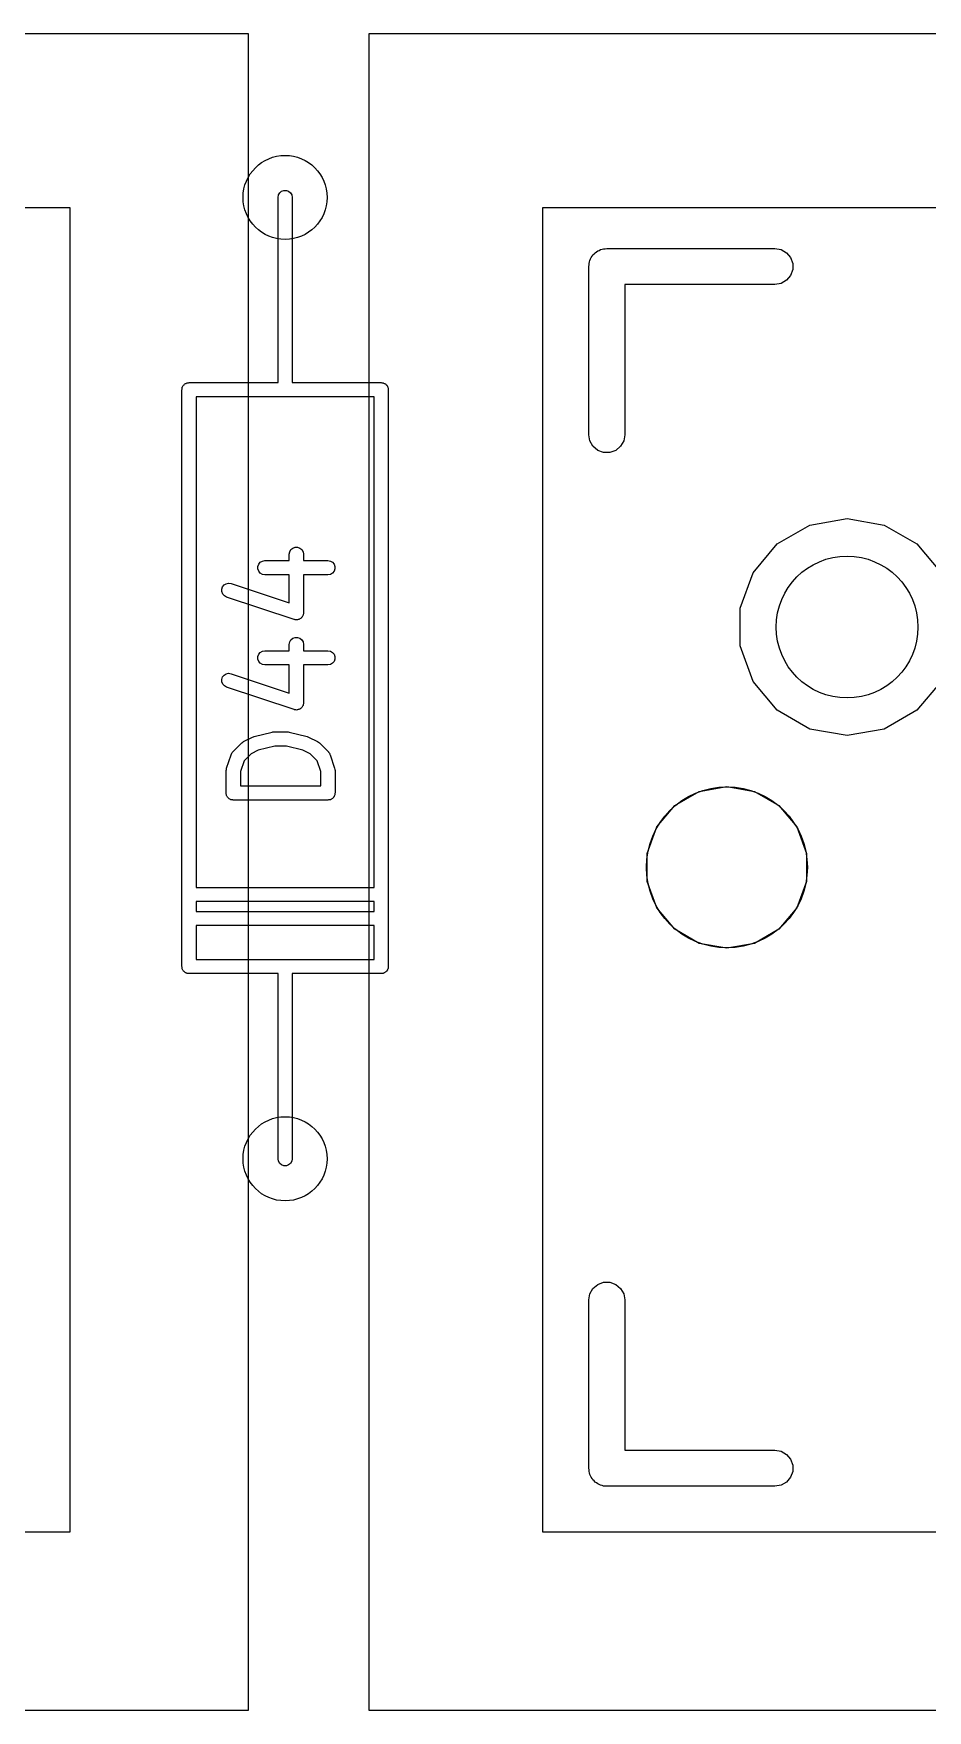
# Model space of a CAD drawing. Header units: millimetres. Extents: x 71 to 299, y 93 to 256.
# Drawn here: x 154.54 to 163.99, y 130.87 to 148.59 of the extents above; entities that cross this region are included whole.
import ezdxf

# ---------------------------------------------------------------- set-up
doc = ezdxf.new("R2010")
doc.units = ezdxf.units.MM
for name, color, linetype in [('BLACK', 7, 'Continuous'), ('PCB', 4, 'Continuous'), ('PCB_参照', 4, 'Continuous'), ('プレート', 6, 'Continuous'), ('物理キー', 7, 'Continuous')]:
    doc.layers.add(name, color=color, linetype=linetype)

# ---------------------------------------------------------------- blocks, each defined once
blk = doc.blocks.new('PCB詳細')
at = {"layer": 'BLACK'}
for p, q in [((92.9295, -109.894), (92.9425, -109.872)), ((92.9425, -109.872), (92.9625, -109.855)), ((92.9625, -109.855), (92.987, -109.846)), ((92.987, -109.846), (93.013, -109.846)), ((93.013, -109.846), (93.0375, -109.855)), ((93.0375, -109.855), (93.0575, -109.872)), ((93.0575, -109.872), (93.0705, -109.894)), ((92.925, -109.92), (92.9295, -109.894)), ((92.925, -111.19), (92.925, -109.92)), ((93.0705, -109.894), (93.075, -109.92)), ((93.075, -109.92), (93.075, -111.19)), ((96.2181, -110.601), (96.221, -110.585)), ((96.221, -110.585), (96.2293, -110.57)), ((96.2293, -110.57), (96.235, -110.555)), ((96.235, -110.555), (96.2457, -110.542)), ((96.2457, -110.542), (96.2541, -110.528)), ((96.2541, -110.528), (96.2668, -110.517)), ((96.2668, -110.517), (96.2775, -110.504)), ((96.2775, -110.504), (96.292, -110.496)), ((96.292, -110.496), (96.3047, -110.485)), ((96.3047, -110.485), (96.3204, -110.479)), ((96.3204, -110.479), (96.3348, -110.471)), ((96.3348, -110.471), (96.3513, -110.468)), ((96.3513, -110.468), (96.3669, -110.462)), ((96.3669, -110.462), (96.3836, -110.462)), ((96.3836, -110.462), (96.4, -110.459)), ((96.4, -110.459), (98.178, -110.459)), ((98.178, -110.459), (98.2432, -110.471)), ((98.2432, -110.471), (98.3005, -110.504)), ((98.3005, -110.504), (98.343, -110.555)), ((98.343, -110.555), (98.3656, -110.617)), ((96.2095, -110.65), (96.2124, -110.634)), ((96.2095, -112.428), (96.2095, -110.65)), ((96.2124, -110.617), (96.2181, -110.601)), ((96.2124, -110.634), (96.2124, -110.617)), ((98.343, -110.745), (98.3005, -110.796)), ((98.3656, -110.683), (98.343, -110.745)), ((98.3656, -110.617), (98.3656, -110.683)), ((98.178, -110.84), (96.5905, -110.84)), ((96.5905, -110.84), (96.5905, -112.428)), ((98.2432, -110.829), (98.178, -110.84)), ((98.3005, -110.796), (98.2432, -110.829)), ((92.925, -111.877), (92.925, -111.19)), ((93.075, -111.19), (93.075, -111.877)), ((91.909, -111.952), (91.9101, -111.946)), ((91.909, -118.048), (91.909, -111.952)), ((91.9101, -111.939), (91.9124, -111.933)), ((91.9101, -111.946), (91.9101, -111.939)), ((91.9124, -111.933), (91.9135, -111.926)), ((91.9135, -111.926), (91.9168, -111.921)), ((91.9168, -111.921), (91.919, -111.914)), ((91.919, -111.914), (91.9233, -111.909)), ((91.9233, -111.909), (91.9265, -111.904)), ((91.9265, -111.904), (91.9316, -111.9)), ((91.9316, -111.9), (91.9358, -111.895)), ((91.9358, -111.895), (91.9415, -111.891)), ((91.9415, -111.891), (91.9465, -111.887)), ((91.9465, -111.887), (91.9527, -111.885)), ((91.9527, -111.885), (91.9583, -111.882)), ((91.9583, -111.882), (91.9648, -111.88)), ((91.9648, -111.88), (91.971, -111.878)), ((91.971, -111.878), (91.9775, -111.878)), ((91.9775, -111.878), (91.984, -111.877)), ((91.984, -111.877), (92.925, -111.877)), ((93.075, -111.877), (94.016, -111.877)), ((94.016, -111.877), (94.0225, -111.878)), ((94.0225, -111.878), (94.029, -111.878)), ((94.029, -111.878), (94.0352, -111.88)), ((94.0352, -111.88), (94.0417, -111.882)), ((94.0417, -111.882), (94.0473, -111.885)), ((94.0473, -111.885), (94.0535, -111.887)), ((94.0535, -111.887), (94.0585, -111.891)), ((94.0585, -111.891), (94.0642, -111.895)), ((94.0642, -111.895), (94.0684, -111.9)), ((94.0684, -111.9), (94.0735, -111.904)), ((94.0735, -111.904), (94.0767, -111.909)), ((94.0767, -111.909), (94.081, -111.914)), ((94.081, -111.914), (94.0832, -111.921)), ((94.0832, -111.921), (94.0865, -111.926)), ((94.0865, -111.926), (94.0876, -111.933)), ((94.0876, -111.933), (94.0899, -111.939)), ((94.0899, -111.939), (94.0899, -111.946)), ((94.0899, -111.946), (94.091, -111.952)), ((94.091, -111.952), (94.091, -118.048)), ((93, -112.027), (92.059, -112.027)), ((92.059, -112.027), (92.059, -117.211)), ((93.941, -112.027), (93, -112.027)), ((93.941, -117.211), (93.941, -112.027)), ((96.221, -112.493), (96.2095, -112.428)), ((96.2541, -112.55), (96.221, -112.493)), ((96.579, -112.493), (96.5459, -112.55)), ((96.5905, -112.428), (96.579, -112.493)), ((96.3047, -112.593), (96.2541, -112.55)), ((96.3669, -112.616), (96.3047, -112.593)), ((96.4331, -112.616), (96.3669, -112.616)), ((96.4952, -112.593), (96.4331, -112.616)), ((96.5459, -112.55), (96.4952, -112.593)), ((98.2025, -113.581), (98.5476, -113.382)), ((98.5476, -113.382), (98.94, -113.313)), ((98.94, -113.313), (99.3324, -113.382)), ((99.3324, -113.382), (99.6775, -113.581)), ((97.9464, -113.886), (98.2025, -113.581)), ((99.6775, -113.581), (99.9336, -113.886)), ((92.7208, -113.796), (92.7375, -113.776)), ((92.7375, -113.776), (92.7601, -113.763)), ((92.7601, -113.763), (92.7857, -113.758)), ((92.7857, -113.758), (93.044, -113.758)), ((93.044, -113.69), (93.0486, -113.665)), ((93.044, -113.758), (93.044, -113.69)), ((93.0486, -113.665), (93.0616, -113.642)), ((93.0616, -113.642), (93.0815, -113.626)), ((93.0815, -113.626), (93.106, -113.617)), ((93.106, -113.617), (93.1321, -113.617)), ((93.1321, -113.617), (93.1565, -113.626)), ((93.1565, -113.626), (93.1765, -113.642)), ((93.1765, -113.642), (93.1895, -113.665)), ((93.1895, -113.665), (93.194, -113.69)), ((93.194, -113.69), (93.194, -113.758)), ((93.194, -113.758), (93.4524, -113.758)), ((93.4524, -113.758), (93.478, -113.763)), ((93.478, -113.763), (93.5006, -113.776)), ((93.5006, -113.776), (93.5173, -113.796)), ((92.7119, -113.82), (92.7208, -113.796)), ((92.7119, -113.846), (92.7119, -113.82)), ((92.7208, -113.871), (92.7119, -113.846)), ((92.7375, -113.891), (92.7208, -113.871)), ((92.7601, -113.904), (92.7375, -113.891)), ((92.7857, -113.908), (92.7601, -113.904)), ((93.044, -113.908), (92.7857, -113.908)), ((93.044, -114.205), (93.044, -113.908)), ((93.4524, -113.908), (93.194, -113.908)), ((93.194, -113.908), (93.194, -114.31)), ((93.478, -113.904), (93.4524, -113.908)), ((93.5006, -113.891), (93.478, -113.904)), ((93.5173, -113.871), (93.5006, -113.891)), ((93.5173, -113.796), (93.5262, -113.82)), ((93.5262, -113.846), (93.5173, -113.871)), ((93.5262, -113.82), (93.5262, -113.846)), ((97.8101, -114.261), (97.9464, -113.886)), ((92.3306, -114.06), (92.3388, -114.036)), ((92.3313, -114.086), (92.3306, -114.06)), ((92.3409, -114.111), (92.3313, -114.086)), ((92.3388, -114.036), (92.355, -114.015)), ((92.3581, -114.13), (92.3409, -114.111)), ((92.355, -114.015), (92.3772, -114.002)), ((92.381, -114.143), (92.3581, -114.13)), ((92.3772, -114.002), (92.4027, -113.996)), ((92.4027, -113.996), (92.4285, -114)), ((92.4285, -114), (93.044, -114.205)), ((93.0953, -114.381), (92.381, -114.143)), ((97.8101, -114.659), (97.8101, -114.261)), ((93.1008, -114.381), (93.0953, -114.381)), ((93.106, -114.383), (93.1008, -114.381)), ((93.1136, -114.383), (93.106, -114.383)), ((93.1211, -114.384), (93.1136, -114.383)), ((93.1265, -114.383), (93.1211, -114.384)), ((93.1321, -114.383), (93.1265, -114.383)), ((93.1392, -114.381), (93.1321, -114.383)), ((93.1466, -114.379), (93.1392, -114.381)), ((93.1513, -114.376), (93.1466, -114.379)), ((93.1565, -114.374), (93.1513, -114.376)), ((93.1624, -114.37), (93.1565, -114.374)), ((93.1688, -114.366), (93.1624, -114.37)), ((93.1723, -114.361), (93.1688, -114.366)), ((93.1765, -114.358), (93.1723, -114.361)), ((93.1803, -114.351), (93.1765, -114.358)), ((93.185, -114.345), (93.1803, -114.351)), ((93.1868, -114.34), (93.185, -114.345)), ((93.1895, -114.335), (93.1868, -114.34)), ((93.1908, -114.328), (93.1895, -114.335)), ((93.1932, -114.321), (93.1908, -114.328)), ((93.194, -114.31), (93.1931, -114.315)), ((93.1931, -114.315), (93.1932, -114.321)), ((93.044, -114.643), (93.0486, -114.617)), ((93.044, -114.711), (93.044, -114.643)), ((93.0486, -114.617), (93.0616, -114.595)), ((93.0616, -114.595), (93.0815, -114.578)), ((93.0815, -114.578), (93.106, -114.569)), ((93.106, -114.569), (93.1321, -114.569)), ((93.1321, -114.569), (93.1565, -114.578)), ((93.1565, -114.578), (93.1765, -114.595)), ((93.1765, -114.595), (93.1895, -114.617)), ((93.1895, -114.617), (93.194, -114.643)), ((93.194, -114.643), (93.194, -114.711)), ((97.9464, -115.034), (97.8101, -114.659)), ((92.7119, -114.773), (92.7208, -114.748)), ((92.7119, -114.799), (92.7119, -114.773)), ((92.7208, -114.823), (92.7119, -114.799)), ((92.7208, -114.748), (92.7375, -114.728)), ((92.7375, -114.843), (92.7208, -114.823)), ((92.7375, -114.728), (92.7601, -114.715)), ((92.7601, -114.715), (92.7857, -114.711)), ((92.7857, -114.711), (93.044, -114.711)), ((93.194, -114.711), (93.4524, -114.711)), ((93.4524, -114.711), (93.478, -114.715)), ((93.478, -114.715), (93.5006, -114.728)), ((93.5006, -114.728), (93.5173, -114.748)), ((93.5173, -114.823), (93.5006, -114.843)), ((93.5173, -114.748), (93.5262, -114.773)), ((93.5262, -114.799), (93.5173, -114.823)), ((93.5262, -114.773), (93.5262, -114.799)), ((92.3306, -115.013), (92.3388, -114.988)), ((92.3313, -115.039), (92.3306, -115.013)), ((92.3388, -114.988), (92.355, -114.968)), ((92.355, -114.968), (92.3772, -114.954)), ((92.3772, -114.954), (92.4027, -114.949)), ((92.4027, -114.949), (92.4285, -114.953)), ((92.4285, -114.953), (93.044, -115.158)), ((92.7601, -114.856), (92.7375, -114.843)), ((92.7857, -114.861), (92.7601, -114.856)), ((93.044, -114.861), (92.7857, -114.861)), ((93.044, -115.158), (93.044, -114.861)), ((93.4524, -114.861), (93.194, -114.861)), ((93.194, -114.861), (93.194, -115.262)), ((93.478, -114.856), (93.4524, -114.861)), ((93.5006, -114.843), (93.478, -114.856)), ((92.3409, -115.063), (92.3313, -115.039)), ((92.3581, -115.083), (92.3409, -115.063)), ((92.381, -115.095), (92.3581, -115.083)), ((93.0953, -115.333), (92.381, -115.095)), ((98.2025, -115.339), (97.9464, -115.034)), ((99.9336, -115.034), (99.6775, -115.339)), ((93.1008, -115.334), (93.0953, -115.333)), ((93.106, -115.336), (93.1008, -115.334)), ((93.1136, -115.336), (93.106, -115.336)), ((93.1211, -115.337), (93.1136, -115.336)), ((93.1265, -115.336), (93.1211, -115.337)), ((93.1321, -115.336), (93.1265, -115.336)), ((93.1392, -115.333), (93.1321, -115.336)), ((93.1466, -115.332), (93.1392, -115.333)), ((93.1513, -115.329), (93.1466, -115.332)), ((93.1565, -115.327), (93.1513, -115.329)), ((93.1624, -115.322), (93.1565, -115.327)), ((93.1688, -115.318), (93.1624, -115.322)), ((93.1723, -115.314), (93.1688, -115.318)), ((93.1765, -115.31), (93.1723, -115.314)), ((93.1803, -115.304), (93.1765, -115.31)), ((93.185, -115.298), (93.1803, -115.304)), ((93.1868, -115.292), (93.185, -115.298)), ((93.1895, -115.288), (93.1868, -115.292)), ((93.1908, -115.28), (93.1895, -115.288)), ((93.1932, -115.273), (93.1908, -115.28)), ((93.194, -115.262), (93.1931, -115.267)), ((93.1931, -115.267), (93.1932, -115.273)), ((98.5476, -115.538), (98.2025, -115.339)), ((99.6775, -115.339), (99.3324, -115.538)), ((98.94, -115.607), (98.5476, -115.538)), ((99.3324, -115.538), (98.94, -115.607)), ((92.447, -115.78), (92.5422, -115.685)), ((92.5422, -115.685), (92.552, -115.678)), ((92.552, -115.678), (92.5617, -115.671)), ((92.5617, -115.671), (92.6569, -115.623)), ((92.6569, -115.623), (92.6648, -115.621)), ((92.6648, -115.621), (92.6723, -115.618)), ((92.6723, -115.618), (92.8628, -115.57)), ((92.8902, -115.718), (92.7167, -115.761)), ((92.8628, -115.57), (92.8719, -115.569)), ((92.8719, -115.569), (92.881, -115.568)), ((92.881, -115.568), (93.0238, -115.568)), ((93.0146, -115.718), (92.8902, -115.718)), ((93.1881, -115.761), (93.0146, -115.718)), ((93.0238, -115.568), (93.0328, -115.569)), ((93.0328, -115.569), (93.042, -115.57)), ((93.042, -115.57), (93.2325, -115.618)), ((93.2325, -115.618), (93.24, -115.621)), ((93.24, -115.621), (93.2478, -115.623)), ((93.2478, -115.623), (93.3431, -115.671)), ((93.3431, -115.671), (93.3527, -115.678)), ((93.3527, -115.678), (93.3626, -115.685)), ((93.3626, -115.685), (93.4578, -115.78)), ((92.3812, -115.952), (92.4288, -115.81)), ((92.4288, -115.81), (92.4309, -115.806)), ((92.4309, -115.806), (92.432, -115.802)), ((92.432, -115.802), (92.4371, -115.794)), ((92.4371, -115.794), (92.4413, -115.787)), ((92.4413, -115.787), (92.4445, -115.784)), ((92.4445, -115.784), (92.447, -115.78)), ((92.5656, -115.874), (92.5274, -115.988)), ((92.6397, -115.8), (92.5656, -115.874)), ((92.7167, -115.761), (92.6397, -115.8)), ((93.2651, -115.8), (93.1881, -115.761)), ((93.3392, -115.874), (93.2651, -115.8)), ((93.3774, -115.988), (93.3392, -115.874)), ((93.4578, -115.78), (93.4603, -115.784)), ((93.4603, -115.784), (93.4635, -115.787)), ((93.4635, -115.787), (93.4677, -115.794)), ((93.4677, -115.794), (93.4727, -115.802)), ((93.4727, -115.802), (93.4739, -115.806)), ((93.4739, -115.806), (93.4759, -115.81)), ((93.4759, -115.81), (93.5235, -115.952)), ((92.3774, -115.976), (92.3795, -115.964)), ((92.3774, -116.214), (92.3774, -115.976)), ((92.3795, -115.964), (92.3812, -115.952)), ((92.5274, -115.988), (92.5274, -116.139)), ((93.3774, -116.139), (93.3774, -115.988)), ((93.5235, -115.952), (93.5253, -115.964)), ((93.5253, -115.964), (93.5274, -115.976)), ((93.5274, -115.976), (93.5274, -116.214)), ((92.3785, -116.221), (92.3774, -116.214)), ((92.3785, -116.227), (92.3785, -116.221)), ((92.3808, -116.233), (92.3785, -116.227)), ((92.3819, -116.24), (92.3808, -116.233)), ((92.3852, -116.246), (92.3819, -116.24)), ((92.3874, -116.252), (92.3852, -116.246)), ((92.3916, -116.257), (92.3874, -116.252)), ((92.3949, -116.262), (92.3916, -116.257)), ((92.5274, -116.139), (93.3774, -116.139)), ((93.5131, -116.257), (93.5098, -116.262)), ((93.5173, -116.252), (93.5131, -116.257)), ((93.5196, -116.246), (93.5173, -116.252)), ((93.5229, -116.24), (93.5196, -116.246)), ((93.524, -116.233), (93.5229, -116.24)), ((93.5262, -116.227), (93.524, -116.233)), ((93.5274, -116.214), (93.5262, -116.221)), ((93.5262, -116.221), (93.5262, -116.227)), ((97.121, -116.346), (97.3779, -116.197)), ((97.3779, -116.197), (97.67, -116.146)), ((97.67, -116.146), (97.9621, -116.197)), ((97.9621, -116.197), (98.219, -116.346)), ((92.4, -116.267), (92.3949, -116.262)), ((92.4042, -116.272), (92.4, -116.267)), ((92.4099, -116.275), (92.4042, -116.272)), ((92.4149, -116.279), (92.4099, -116.275)), ((92.421, -116.281), (92.4149, -116.279)), ((92.4267, -116.285), (92.421, -116.281)), ((92.4332, -116.286), (92.4267, -116.285)), ((92.4394, -116.288), (92.4332, -116.286)), ((92.4459, -116.288), (92.4394, -116.288)), ((92.4524, -116.289), (92.4459, -116.288)), ((93.4524, -116.289), (92.4524, -116.289)), ((93.4588, -116.288), (93.4524, -116.289)), ((93.4654, -116.288), (93.4588, -116.288)), ((93.4716, -116.286), (93.4654, -116.288)), ((93.478, -116.285), (93.4716, -116.286)), ((93.4837, -116.281), (93.478, -116.285)), ((93.4899, -116.279), (93.4837, -116.281)), ((93.4949, -116.275), (93.4899, -116.279)), ((93.5006, -116.272), (93.4949, -116.275)), ((93.5048, -116.267), (93.5006, -116.272)), ((93.5098, -116.262), (93.5048, -116.267)), ((96.9303, -116.573), (97.121, -116.346)), ((98.219, -116.346), (98.4097, -116.573)), ((96.8288, -116.852), (96.9303, -116.573)), ((98.4097, -116.573), (98.5112, -116.852)), ((96.8288, -117.148), (96.8288, -116.852)), ((98.5112, -116.852), (98.5112, -117.148)), ((92.059, -117.211), (93.941, -117.211)), ((96.9303, -117.427), (96.8288, -117.148)), ((98.5112, -117.148), (98.4097, -117.427)), ((92.059, -117.361), (92.059, -117.465)), ((93.941, -117.361), (92.059, -117.361)), ((92.059, -117.465), (93.941, -117.465)), ((93.941, -117.465), (93.941, -117.361)), ((97.121, -117.654), (96.9303, -117.427)), ((98.4097, -117.427), (98.219, -117.654)), ((93.941, -117.615), (92.059, -117.615)), ((92.059, -117.615), (92.059, -117.973)), ((93.941, -117.973), (93.941, -117.615)), ((97.3779, -117.803), (97.121, -117.654)), ((98.219, -117.654), (97.9621, -117.803)), ((97.67, -117.854), (97.3779, -117.803)), ((97.9621, -117.803), (97.67, -117.854)), ((92.059, -117.973), (93, -117.973)), ((93, -117.973), (93.941, -117.973)), ((91.9101, -118.054), (91.909, -118.048)), ((91.9101, -118.061), (91.9101, -118.054)), ((91.9124, -118.067), (91.9101, -118.061)), ((91.9135, -118.074), (91.9124, -118.067)), ((91.9168, -118.079), (91.9135, -118.074)), ((91.919, -118.085), (91.9168, -118.079)), ((91.9233, -118.091), (91.919, -118.085)), ((91.9265, -118.096), (91.9233, -118.091)), ((91.9316, -118.1), (91.9265, -118.096)), ((91.9358, -118.105), (91.9316, -118.1)), ((91.9415, -118.109), (91.9358, -118.105)), ((91.9465, -118.113), (91.9415, -118.109)), ((91.9527, -118.115), (91.9465, -118.113)), ((91.9583, -118.118), (91.9527, -118.115)), ((91.9648, -118.12), (91.9583, -118.118)), ((91.971, -118.122), (91.9648, -118.12)), ((91.9775, -118.122), (91.971, -118.122)), ((91.984, -118.123), (91.9775, -118.122)), ((92.925, -118.123), (91.984, -118.123)), ((92.925, -118.81), (92.925, -118.123)), ((94.016, -118.123), (93.075, -118.123)), ((93.075, -118.123), (93.075, -118.81)), ((94.0225, -118.122), (94.016, -118.123)), ((94.029, -118.122), (94.0225, -118.122)), ((94.0352, -118.12), (94.029, -118.122)), ((94.0417, -118.118), (94.0352, -118.12)), ((94.0473, -118.115), (94.0417, -118.118)), ((94.0535, -118.113), (94.0473, -118.115)), ((94.0585, -118.109), (94.0535, -118.113)), ((94.0642, -118.105), (94.0585, -118.109)), ((94.0684, -118.1), (94.0642, -118.105)), ((94.0735, -118.096), (94.0684, -118.1)), ((94.0767, -118.091), (94.0735, -118.096)), ((94.081, -118.085), (94.0767, -118.091)), ((94.0832, -118.079), (94.081, -118.085)), ((94.0865, -118.074), (94.0832, -118.079)), ((94.0876, -118.067), (94.0865, -118.074)), ((94.0899, -118.061), (94.0876, -118.067)), ((94.091, -118.048), (94.0899, -118.054)), ((94.0899, -118.054), (94.0899, -118.061)), ((92.925, -120.08), (92.925, -118.81)), ((93.075, -118.81), (93.075, -120.08)), ((92.9295, -120.106), (92.925, -120.08)), ((92.9425, -120.128), (92.9295, -120.106)), ((92.9625, -120.145), (92.9425, -120.128)), ((92.987, -120.154), (92.9625, -120.145)), ((93.013, -120.154), (92.987, -120.154)), ((93.0375, -120.145), (93.013, -120.154)), ((93.0575, -120.128), (93.0375, -120.145)), ((93.0705, -120.106), (93.0575, -120.128)), ((93.075, -120.08), (93.0705, -120.106)), ((96.3047, -121.407), (96.3669, -121.384)), ((96.3669, -121.384), (96.4331, -121.384)), ((96.4331, -121.384), (96.4952, -121.407)), ((96.2095, -121.572), (96.221, -121.507)), ((96.2095, -123.35), (96.2095, -121.572)), ((96.221, -121.507), (96.2541, -121.45)), ((96.2541, -121.45), (96.3047, -121.407)), ((96.4952, -121.407), (96.5459, -121.45)), ((96.5459, -121.45), (96.579, -121.507)), ((96.579, -121.507), (96.5905, -121.572)), ((96.5905, -121.572), (96.5905, -123.159)), ((96.5905, -123.159), (98.178, -123.159)), ((98.178, -123.159), (98.2432, -123.171)), ((98.2432, -123.171), (98.3005, -123.204)), ((98.3005, -123.204), (98.343, -123.255)), ((98.343, -123.255), (98.3656, -123.317)), ((98.3656, -123.317), (98.3656, -123.383)), ((96.2124, -123.366), (96.2095, -123.35)), ((96.2124, -123.383), (96.2124, -123.366)), ((96.2181, -123.399), (96.2124, -123.383)), ((96.221, -123.415), (96.2181, -123.399)), ((96.2293, -123.43), (96.221, -123.415)), ((96.235, -123.445), (96.2293, -123.43)), ((96.2457, -123.458), (96.235, -123.445)), ((96.2541, -123.472), (96.2457, -123.458)), ((96.2668, -123.483), (96.2541, -123.472)), ((96.2775, -123.496), (96.2668, -123.483)), ((96.292, -123.504), (96.2775, -123.496)), ((96.3047, -123.515), (96.292, -123.504)), ((96.3204, -123.521), (96.3047, -123.515)), ((96.3348, -123.529), (96.3204, -123.521)), ((98.3005, -123.496), (98.2432, -123.529)), ((98.343, -123.445), (98.3005, -123.496)), ((98.3656, -123.383), (98.343, -123.445)), ((96.3513, -123.532), (96.3348, -123.529)), ((96.3669, -123.538), (96.3513, -123.532)), ((96.3836, -123.538), (96.3669, -123.538)), ((96.4, -123.54), (96.3836, -123.538)), ((98.178, -123.54), (96.4, -123.54)), ((98.2432, -123.529), (98.178, -123.54))]:
    blk.add_line(p, q, dxfattribs=at)
for centre, radius in [((93, -109.92), 0.4445), ((98.94, -114.46), 0.7493), ((97.67, -117), 0.8509), ((93, -120.08), 0.4445)]:
    blk.add_circle(centre, radius, dxfattribs=at)
blk = doc.blocks.new('A$C28663')
at = {"layer": 'PCB'}
blk.add_blockref('PCB詳細', (-35.075, 145.925), dxfattribs=at)

msp = doc.modelspace()

# ---------------------------------------------------------------- linework, layer by layer
at = {"layer": 'プレート'}
for points in [[(140.922, 132.757), (140.922, 146.757), (154.922, 146.757), (154.922, 132.757)], [(159.922, 132.757), (159.922, 146.757), (173.922, 146.757), (173.922, 132.757)]]:
    msp.add_lwpolyline(points, close=True, dxfattribs=at)
at = {"layer": '物理キー', "color": 7}
for points in [[(139.088, 148.594), (156.81, 148.594), (156.81, 130.872), (139.088, 130.872), (139.088, 148.594)], [(158.088, 148.594), (175.81, 148.594), (175.81, 130.872), (158.088, 130.872), (158.088, 148.594)]]:
    msp.add_lwpolyline(points, close=True, dxfattribs=at)

# ---------------------------------------------------------------- block references
at = {"layer": 'PCB_参照'}
msp.add_blockref('A$C28663', (99.274, 110.857), dxfattribs=at)

doc.saveas('drawing.dxf')
